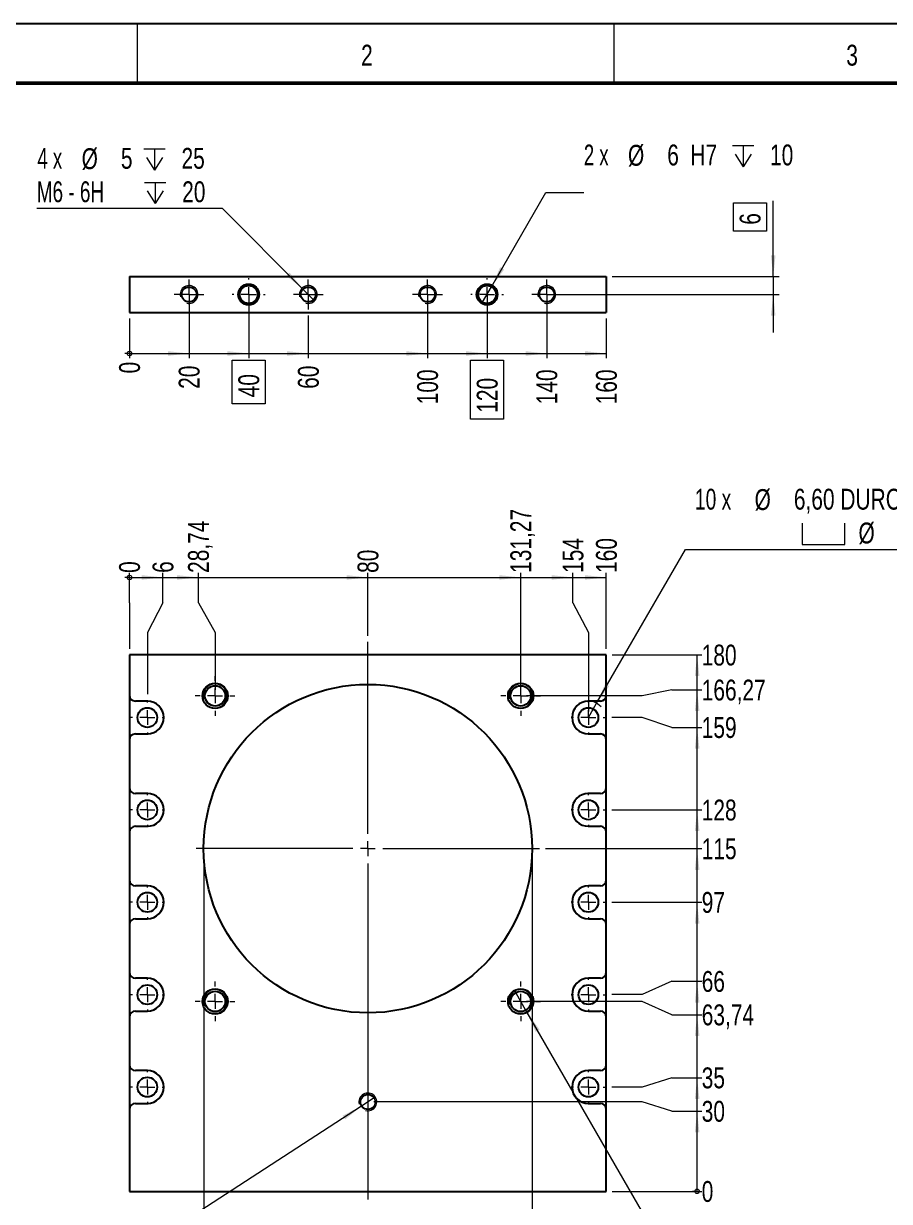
# Model space of a CAD drawing. Header units: millimetres. Extents: x 0 to 420, y 0 to 297.
# Drawn here: x 76.2 to 221.5, y 99.4 to 297 of the extents above; entities that cross this region are included whole.
import ezdxf

# ---------------------------------------------------------------- set-up
doc = ezdxf.new("R2010")
doc.units = ezdxf.units.MM
doc.styles.add('SLDTEXTSTYLE1', font='TXT', dxfattribs={"width": 0.678571})
doc.styles.add('SLDTEXTSTYLE2', font='TXT', dxfattribs={"width": 0.75})
doc.styles.add('SLDTEXTSTYLE4', font='TXT', dxfattribs={"width": 0.6875})
doc.styles.add('SLDTEXTSTYLE5', font='TXT', dxfattribs={"width": 0.666667})
doc.styles.add('SLDTEXTSTYLE6', font='TXT', dxfattribs={"width": 0.697368})
doc.dimstyles.new('SLDDIMSTYLE0', dxfattribs={"dimtxt": 3.5, "dimasz": 0.254, "dimexe": 0, "dimexo": 0.0625, "dimgap": 0.875, "dimtad": 0, "dimtih": 1, "dimtoh": 1, "dimdec": 0, "dimlfac": 2, "dimrnd": 1e-09, "dimdsep": 46, "dimtxsty": 'SLDTEXTSTYLE2', "dimblk1": 'ORIGIN', "dimblk2": 'ORIGIN', "dimsah": 1, "dimcen": 0.09, "dimadec": 0, "dimazin": 2, "dimtfac": 1, "dimtdec": 3, "dimtofl": 0, "dimtmove": 0, "dimatfit": 3, "dimldrblk": 'ORIGIN', "dimfxl": 1, "dimfrac": 2, "dimtolj": 1, "dimtzin": 12, "dimarcsym": 0})
doc.dimstyles.new('SLDDIMSTYLE1', dxfattribs={"dimtxt": 3.5, "dimasz": 3.556, "dimexe": 0, "dimexo": 0.0625, "dimgap": 0.875, "dimtad": 0, "dimtih": 1, "dimtoh": 1, "dimlfac": 2, "dimrnd": 1e-09, "dimzin": 12, "dimdsep": 46, "dimtxsty": 'SLDTEXTSTYLE2', "dimsah": 1, "dimcen": 0.09, "dimadec": 0, "dimazin": 3, "dimtfac": 1, "dimtdec": 3, "dimtofl": 0, "dimtmove": 0, "dimatfit": 3, "dimfxl": 1, "dimfrac": 2, "dimtolj": 1, "dimtzin": 12, "dimarcsym": 0})
doc.dimstyles.new('SLDDIMSTYLE2', dxfattribs={"dimtxt": 3.5, "dimasz": 3.556, "dimexe": 0, "dimexo": 0.0625, "dimgap": 0.875, "dimtad": 0, "dimtih": 1, "dimtoh": 1, "dimlfac": 2, "dimrnd": 1e-09, "dimzin": 4, "dimdsep": 46, "dimtxsty": 'SLDTEXTSTYLE2', "dimsah": 1, "dimcen": 0, "dimadec": 0, "dimazin": 1, "dimtfac": 1, "dimtdec": 3, "dimtofl": 0, "dimtmove": 0, "dimatfit": 3, "dimfxl": 1, "dimfrac": 2, "dimtolj": 1, "dimtzin": 12, "dimarcsym": 0})
doc.dimstyles.new('SLDDIMSTYLE3', dxfattribs={"dimtxt": 3.5, "dimasz": 3.556, "dimexe": 0, "dimexo": 0.0625, "dimgap": 0.875, "dimtad": 0, "dimtih": 1, "dimtoh": 1, "dimlfac": 2, "dimrnd": 1e-09, "dimzin": 4, "dimdsep": 46, "dimtxsty": 'SLDTEXTSTYLE2', "dimblk1": 'NONE', "dimsah": 1, "dimcen": 0, "dimadec": 0, "dimazin": 1, "dimtfac": 1, "dimtdec": 3, "dimtmove": 0, "dimatfit": 3, "dimldrblk": 'NONE', "dimfxl": 1, "dimfrac": 2, "dimtolj": 1, "dimtzin": 12, "dimarcsym": 0})
doc.dimstyles.new('SLDDIMSTYLE4', dxfattribs={"dimtxt": 3.5, "dimasz": 3.556, "dimexe": 0, "dimexo": 0.0625, "dimgap": 0.875, "dimtad": 0, "dimtih": 1, "dimtoh": 1, "dimdec": 6, "dimlfac": 2, "dimrnd": 1e-09, "dimzin": 12, "dimdsep": 46, "dimtxsty": 'SLDTEXTSTYLE2', "dimblk1": 'NONE', "dimsah": 1, "dimcen": 0, "dimadec": 0, "dimazin": 3, "dimtfac": 1, "dimtdec": 3, "dimtmove": 0, "dimatfit": 3, "dimldrblk": 'NONE', "dimfxl": 1, "dimfrac": 2, "dimtolj": 1, "dimtzin": 12, "dimarcsym": 0})
doc.dimstyles.new('SLDDIMSTYLE5', dxfattribs={"dimtxt": 3.5, "dimasz": 3.556, "dimexe": 0, "dimexo": 0.0625, "dimgap": 0.875, "dimtad": 1, "dimlfac": 2, "dimrnd": 1e-09, "dimzin": 12, "dimdsep": 46, "dimtxsty": 'SLDTEXTSTYLE2', "dimsah": 1, "dimcen": 0.09, "dimadec": 0, "dimazin": 3, "dimtol": 1, "dimtp": 0.05, "dimtm": 0.05, "dimtfac": 1, "dimtofl": 0, "dimtmove": 0, "dimatfit": 3, "dimfxl": 1, "dimfrac": 2, "dimtolj": 1, "dimarcsym": 0})
doc.dimstyles.new('SLDDIMSTYLE6', dxfattribs={"dimtxt": 3.5, "dimasz": 3.556, "dimexe": 0, "dimexo": 0.0625, "dimgap": -0.875, "dimtad": 0, "dimtih": 1, "dimtoh": 1, "dimlfac": 2, "dimrnd": 1e-09, "dimzin": 12, "dimdsep": 46, "dimtxsty": 'SLDTEXTSTYLE2', "dimsah": 1, "dimcen": 0.09, "dimadec": 0, "dimazin": 3, "dimtfac": 1, "dimtdec": 3, "dimtofl": 0, "dimtmove": 0, "dimatfit": 3, "dimfxl": 1, "dimfrac": 2, "dimtolj": 1, "dimarcsym": 0})
doc.dimstyles.new('SLDDIMSTYLE7', dxfattribs={"dimtxt": 3.5, "dimasz": 3.556, "dimexe": 0, "dimexo": 0.0625, "dimgap": 0.875, "dimtad": 0, "dimtih": 1, "dimtoh": 1, "dimdec": 6, "dimlfac": 2, "dimrnd": 1e-09, "dimzin": 12, "dimdsep": 46, "dimtxsty": 'SLDTEXTSTYLE2', "dimblk1": 'NONE', "dimsah": 1, "dimcen": 0, "dimadec": 0, "dimazin": 3, "dimtfac": 1, "dimtdec": 3, "dimtmove": 0, "dimatfit": 3, "dimldrblk": 'NONE', "dimfxl": 1, "dimfrac": 2, "dimtolj": 1, "dimarcsym": 0})
doc.dimstyles.new('SLDDIMSTYLE8', dxfattribs={"dimtxt": 3.5, "dimasz": 3.556, "dimexe": 0, "dimexo": 0.0625, "dimgap": -0.875, "dimtad": 1, "dimlfac": 2, "dimrnd": 1e-09, "dimzin": 12, "dimdsep": 46, "dimtxsty": 'SLDTEXTSTYLE2', "dimsah": 1, "dimcen": 0.09, "dimadec": 0, "dimazin": 3, "dimtfac": 1, "dimtdec": 3, "dimtmove": 0, "dimatfit": 0, "dimfxl": 1, "dimfrac": 2, "dimtolj": 1, "dimarcsym": 0})

# ---------------------------------------------------------------- blocks, each defined once
blk = doc.blocks.new('_Origin')
at = {"color": 0, "linetype": 'ByBlock', "lineweight": -2}
blk.add_line((0, 0), (-1, 0), dxfattribs=at)
blk.add_circle((0, 0), 0.5, dxfattribs=at)
blk = doc.blocks.new('_D')
at = {"color": 7, "linetype": 'Continuous', "lineweight": 0}
for p, q in [((94, 199.82), (94, 204.82)), ((94, 199.82), (94, 194.82)), ((94, 194.82), (94, 192.06))]:
    blk.add_line(p, q, dxfattribs=at)
at = {"color": 7, "linetype": 'Continuous', "lineweight": 18, "xscale": 0.762, "yscale": 0.762}
blk.add_blockref('_Origin', (94, 204.06), dxfattribs=at)
at = {"color": 7, "linetype": 'Continuous', "lineweight": 18, "insert": (92.26, 204.82), "char_height": 3.5, "attachment_point": 1, "rotation": 90, "style": 'SLDTEXTSTYLE2'}
blk.add_mtext('0', dxfattribs=at)
blk = doc.blocks.new('_D_1')
at = {"color": 7, "linetype": 'Continuous', "lineweight": 0}
for p, q in [((94, 204.06), (99.61, 204.06)), ((99.61, 199.82), (99.61, 204.82)), ((99.61, 199.82), (97, 194.82)), ((97, 194.82), (97, 184.46))]:
    blk.add_line(p, q, dxfattribs=at)
at = {"color": 7, "linetype": 'Continuous', "lineweight": 18}
blk.add_solid([(99.61, 204.06), (96.05, 204.44), (96.05, 203.68)], dxfattribs=at)
at = {"color": 7, "linetype": 'Continuous', "lineweight": 18, "insert": (97.87, 204.82), "char_height": 3.5, "attachment_point": 1, "rotation": 90, "style": 'SLDTEXTSTYLE2'}
blk.add_mtext('6', dxfattribs=at)
blk = doc.blocks.new('_D_2')
at = {"color": 7, "linetype": 'Continuous', "lineweight": 0}
for p, q in [((99.61, 204.06), (105.56, 204.06)), ((105.56, 199.82), (105.56, 204.82)), ((105.56, 199.82), (108.36, 194.82)), ((108.36, 194.82), (108.36, 185.19))]:
    blk.add_line(p, q, dxfattribs=at)
at = {"color": 7, "linetype": 'Continuous', "lineweight": 18}
blk.add_solid([(105.56, 204.06), (102, 204.44), (102, 203.68)], dxfattribs=at)
at = {"color": 7, "linetype": 'Continuous', "lineweight": 18, "insert": (103.82, 204.82), "char_height": 3.5, "attachment_point": 1, "rotation": 90, "style": 'SLDTEXTSTYLE2'}
blk.add_mtext('28,74', dxfattribs=at)
blk = doc.blocks.new('_D_3')
at = {"color": 7, "linetype": 'Continuous', "lineweight": 0}
for p, q in [((105.56, 204.06), (134, 204.06)), ((134, 194.24), (134, 204.82))]:
    blk.add_line(p, q, dxfattribs=at)
at = {"color": 7, "linetype": 'Continuous', "lineweight": 18}
blk.add_solid([(134, 204.06), (130.44, 204.44), (130.44, 203.68)], dxfattribs=at)
at = {"color": 7, "linetype": 'Continuous', "lineweight": 18, "insert": (132.26, 204.82), "char_height": 3.5, "attachment_point": 1, "rotation": 90, "style": 'SLDTEXTSTYLE2'}
blk.add_mtext('80', dxfattribs=at)
blk = doc.blocks.new('_D_4')
at = {"color": 7, "linetype": 'Continuous', "lineweight": 0}
for p, q in [((134, 204.06), (159.63, 204.06)), ((159.63, 185.19), (159.63, 204.82))]:
    blk.add_line(p, q, dxfattribs=at)
at = {"color": 7, "linetype": 'Continuous', "lineweight": 18}
blk.add_solid([(159.63, 204.06), (156.07, 204.44), (156.07, 203.68)], dxfattribs=at)
at = {"color": 7, "linetype": 'Continuous', "lineweight": 18, "insert": (157.9, 204.82), "char_height": 3.5, "attachment_point": 1, "rotation": 90, "style": 'SLDTEXTSTYLE2'}
blk.add_mtext('131,27', dxfattribs=at)
blk = doc.blocks.new('_D_5')
at = {"color": 7, "linetype": 'Continuous', "lineweight": 0}
for p, q in [((159.63, 204.06), (168.38, 204.06)), ((168.38, 199.82), (168.38, 204.82)), ((168.38, 199.82), (171, 194.82)), ((171, 194.82), (171, 181.56))]:
    blk.add_line(p, q, dxfattribs=at)
at = {"color": 7, "linetype": 'Continuous', "lineweight": 18}
blk.add_solid([(168.38, 204.06), (164.83, 204.44), (164.83, 203.68)], dxfattribs=at)
at = {"color": 7, "linetype": 'Continuous', "lineweight": 18, "insert": (166.65, 204.82), "char_height": 3.5, "attachment_point": 1, "rotation": 90, "style": 'SLDTEXTSTYLE2'}
blk.add_mtext('154', dxfattribs=at)
blk = doc.blocks.new('_D_6')
at = {"color": 7, "linetype": 'Continuous', "lineweight": 0}
for p, q in [((168.38, 204.06), (174, 204.06)), ((174, 192.06), (174, 204.82))]:
    blk.add_line(p, q, dxfattribs=at)
at = {"color": 7, "linetype": 'Continuous', "lineweight": 18}
blk.add_solid([(174, 204.06), (170.44, 204.44), (170.44, 203.68)], dxfattribs=at)
at = {"color": 7, "linetype": 'Continuous', "lineweight": 18, "insert": (172.26, 204.82), "char_height": 3.5, "attachment_point": 1, "rotation": 90, "style": 'SLDTEXTSTYLE2'}
blk.add_mtext('160', dxfattribs=at)
blk = doc.blocks.new('_D_7')
at = {"color": 7, "linetype": 'Continuous', "lineweight": 0}
blk.add_line((175, 101.06), (190, 101.06), dxfattribs=at)
at = {"color": 7, "linetype": 'Continuous', "lineweight": 18, "xscale": 0.762, "yscale": 0.762}
blk.add_blockref('_Origin', (189.23, 101.06), dxfattribs=at)
at = {"color": 7, "linetype": 'Continuous', "lineweight": 18, "insert": (190, 102.79), "char_height": 3.5, "attachment_point": 1, "style": 'SLDTEXTSTYLE2'}
blk.add_mtext('0', dxfattribs=at)
blk = doc.blocks.new('_D_8')
at = {"color": 7, "linetype": 'Continuous', "lineweight": 0}
for p, q in [((180, 116.06), (135, 116.06)), ((185, 114.5), (180, 116.06)), ((185, 114.5), (190, 114.5)), ((189.23, 101.06), (189.23, 114.5))]:
    blk.add_line(p, q, dxfattribs=at)
at = {"color": 7, "linetype": 'Continuous', "lineweight": 18}
blk.add_solid([(189.23, 114.5), (188.85, 110.95), (189.62, 110.95)], dxfattribs=at)
at = {"color": 7, "linetype": 'Continuous', "lineweight": 18, "insert": (190, 116.24), "char_height": 3.5, "attachment_point": 1, "style": 'SLDTEXTSTYLE2'}
blk.add_mtext('30', dxfattribs=at)
blk = doc.blocks.new('_D_9')
at = {"color": 7, "linetype": 'Continuous', "lineweight": 0}
for p, q in [((185, 120.12), (180, 118.56)), ((185, 120.12), (190, 120.12)), ((189.23, 114.5), (189.23, 120.12)), ((180, 118.56), (174.9, 118.56))]:
    blk.add_line(p, q, dxfattribs=at)
at = {"color": 7, "linetype": 'Continuous', "lineweight": 18}
blk.add_solid([(189.23, 120.12), (188.85, 116.56), (189.62, 116.56)], dxfattribs=at)
at = {"color": 7, "linetype": 'Continuous', "lineweight": 18, "insert": (190, 121.85), "char_height": 3.5, "attachment_point": 1, "style": 'SLDTEXTSTYLE2'}
blk.add_mtext('35', dxfattribs=at)
blk = doc.blocks.new('_D_10')
at = {"color": 7, "linetype": 'Continuous', "lineweight": 0}
for p, q in [((180, 132.93), (160.63, 132.93)), ((185, 130.69), (180, 132.93)), ((185, 130.69), (190, 130.69)), ((189.23, 120.12), (189.23, 130.69))]:
    blk.add_line(p, q, dxfattribs=at)
at = {"color": 7, "linetype": 'Continuous', "lineweight": 18}
blk.add_solid([(189.23, 130.69), (188.85, 127.13), (189.62, 127.13)], dxfattribs=at)
at = {"color": 7, "linetype": 'Continuous', "lineweight": 18, "insert": (190, 132.42), "char_height": 3.5, "attachment_point": 1, "style": 'SLDTEXTSTYLE2'}
blk.add_mtext('63,74', dxfattribs=at)
blk = doc.blocks.new('_D_11')
at = {"color": 7, "linetype": 'Continuous', "lineweight": 0}
for p, q in [((185, 136.3), (180, 134.06)), ((185, 136.3), (190, 136.3)), ((189.23, 130.69), (189.23, 136.3)), ((180, 134.06), (174.9, 134.06))]:
    blk.add_line(p, q, dxfattribs=at)
at = {"color": 7, "linetype": 'Continuous', "lineweight": 18}
blk.add_solid([(189.23, 136.3), (188.85, 132.74), (189.62, 132.74)], dxfattribs=at)
at = {"color": 7, "linetype": 'Continuous', "lineweight": 18, "insert": (190, 138.03), "char_height": 3.5, "attachment_point": 1, "style": 'SLDTEXTSTYLE2'}
blk.add_mtext('66', dxfattribs=at)
blk = doc.blocks.new('_D_12')
at = {"color": 7, "linetype": 'Continuous', "lineweight": 0}
for p, q in [((174.9, 149.56), (190, 149.56)), ((189.23, 136.3), (189.23, 149.56))]:
    blk.add_line(p, q, dxfattribs=at)
at = {"color": 7, "linetype": 'Continuous', "lineweight": 18}
blk.add_solid([(189.23, 149.56), (188.85, 146), (189.62, 146)], dxfattribs=at)
at = {"color": 7, "linetype": 'Continuous', "lineweight": 18, "insert": (190, 151.29), "char_height": 3.5, "attachment_point": 1, "style": 'SLDTEXTSTYLE2'}
blk.add_mtext('97', dxfattribs=at)
blk = doc.blocks.new('_D_13')
at = {"color": 7, "linetype": 'Continuous', "lineweight": 0}
for p, q in [((163.8, 158.56), (190, 158.56)), ((189.23, 149.56), (189.23, 158.56))]:
    blk.add_line(p, q, dxfattribs=at)
at = {"color": 7, "linetype": 'Continuous', "lineweight": 18}
blk.add_solid([(189.23, 158.56), (188.85, 155), (189.62, 155)], dxfattribs=at)
at = {"color": 7, "linetype": 'Continuous', "lineweight": 18, "insert": (190, 160.29), "char_height": 3.5, "attachment_point": 1, "style": 'SLDTEXTSTYLE2'}
blk.add_mtext('115', dxfattribs=at)
blk = doc.blocks.new('_D_14')
at = {"color": 7, "linetype": 'Continuous', "lineweight": 0}
for p, q in [((174.9, 165.06), (190, 165.06)), ((189.23, 158.56), (189.23, 165.06))]:
    blk.add_line(p, q, dxfattribs=at)
at = {"color": 7, "linetype": 'Continuous', "lineweight": 18}
blk.add_solid([(189.23, 165.06), (188.85, 161.5), (189.62, 161.5)], dxfattribs=at)
at = {"color": 7, "linetype": 'Continuous', "lineweight": 18, "insert": (190, 166.79), "char_height": 3.5, "attachment_point": 1, "style": 'SLDTEXTSTYLE2'}
blk.add_mtext('128', dxfattribs=at)
blk = doc.blocks.new('_D_15')
at = {"color": 7, "linetype": 'Continuous', "lineweight": 0}
for p, q in [((180, 180.56), (174.9, 180.56)), ((185, 178.9), (180, 180.56)), ((185, 178.9), (190, 178.9)), ((189.23, 165.06), (189.23, 178.9))]:
    blk.add_line(p, q, dxfattribs=at)
at = {"color": 7, "linetype": 'Continuous', "lineweight": 18}
blk.add_solid([(189.23, 178.9), (188.85, 175.34), (189.62, 175.34)], dxfattribs=at)
at = {"color": 7, "linetype": 'Continuous', "lineweight": 18, "insert": (190, 180.63), "char_height": 3.5, "attachment_point": 1, "style": 'SLDTEXTSTYLE2'}
blk.add_mtext('159', dxfattribs=at)
blk = doc.blocks.new('_D_16')
at = {"color": 7, "linetype": 'Continuous', "lineweight": 0}
for p, q in [((180, 184.19), (160.63, 184.19)), ((185, 185.18), (180, 184.19)), ((185, 185.18), (190, 185.18)), ((189.23, 178.9), (189.23, 185.18))]:
    blk.add_line(p, q, dxfattribs=at)
at = {"color": 7, "linetype": 'Continuous', "lineweight": 18}
blk.add_solid([(189.23, 185.18), (188.85, 181.63), (189.62, 181.63)], dxfattribs=at)
at = {"color": 7, "linetype": 'Continuous', "lineweight": 18, "insert": (190, 186.92), "char_height": 3.5, "attachment_point": 1, "style": 'SLDTEXTSTYLE2'}
blk.add_mtext('166,27', dxfattribs=at)
blk = doc.blocks.new('_D_17')
at = {"color": 7, "linetype": 'Continuous', "lineweight": 0}
for p, q in [((175, 191.06), (190, 191.06)), ((189.23, 185.18), (189.23, 191.06))]:
    blk.add_line(p, q, dxfattribs=at)
at = {"color": 7, "linetype": 'Continuous', "lineweight": 18}
blk.add_solid([(189.23, 191.06), (188.85, 187.5), (189.62, 187.5)], dxfattribs=at)
at = {"color": 7, "linetype": 'Continuous', "lineweight": 18, "insert": (190, 192.79), "char_height": 3.5, "attachment_point": 1, "style": 'SLDTEXTSTYLE2'}
blk.add_mtext('180', dxfattribs=at)
blk = doc.blocks.new('SW_SYMBOL_HOLE_SPOT')
at = {"color": 0, "linetype": 'Continuous', "lineweight": 18}
for p, q in [((0, 875), (0, 75)), ((1600, 75), (1600, 875)), ((0, 75), (1600, 75))]:
    blk.add_line(p, q, dxfattribs=at)
blk = doc.blocks.new('SW_SYMBOL_HOLE_DEPTH')
at = {"color": 0, "linetype": 'Continuous', "lineweight": 18}
for p, q in [((0, 875), (800, 875)), ((100, 555), (400, 75)), ((400, 875), (400, 75)), ((700, 555), (400, 75))]:
    blk.add_line(p, q, dxfattribs=at)
blk = doc.blocks.new('_D_18')
at = {"color": 7, "linetype": 'Continuous', "lineweight": 0}
for p, q in [((172.37, 182.94), (187.28, 208.76)), ((187.28, 208.76), (262.68, 208.76)), ((171, 180.56), (172.37, 182.94))]:
    blk.add_line(p, q, dxfattribs=at)
at = {"color": 7, "linetype": 'Continuous', "lineweight": 18}
blk.add_arc((171, 180.56), 2.75, 40.0169, 70.0169, dxfattribs=at)
blk.add_solid([(172.37, 182.94), (174.48, 185.83), (173.82, 186.21)], dxfattribs=at)
at = {"color": 7, "linetype": 'Continuous', "lineweight": 18, "xscale": 0.0044707031, "yscale": 0.0044707031, "zscale": 0.0044707031}
for name, p in [('SW_SYMBOL_HOLE_SPOT', (206.86, 209.25)), ('SW_SYMBOL_HOLE_DEPTH', (229.34, 209.25))]:
    blk.add_blockref(name, p, dxfattribs=at)
at = {"color": 7, "linetype": 'Continuous', "lineweight": 18, "char_height": 3.5, "attachment_point": 1}
for s, insert, style in [('10 x', (188.87, 218.94), 'SLDTEXTSTYLE4'), ('%%c', (198.87, 218.88), 'SLDTEXTSTYLE2'), ('6,60 DURCHGANGSLOCH', (205.46, 218.94), 'SLDTEXTSTYLE2'), ('%%c', (216.3, 213.27), 'SLDTEXTSTYLE2'), ('11', (222.9, 213.33), 'SLDTEXTSTYLE2'), ('6,40', (235.65, 213.33), 'SLDTEXTSTYLE2')]:
    blk.add_mtext(s, dxfattribs=dict(at, insert=insert, style=style))
blk = doc.blocks.new('_D_19')
at = {"color": 7, "linetype": 'Continuous', "lineweight": 0}
for p, q in [((158.57, 134.77), (160.69, 131.09)), ((160.69, 131.09), (186.85, 85.78)), ((186.85, 85.78), (259.66, 85.78))]:
    blk.add_line(p, q, dxfattribs=at)
at = {"color": 7, "linetype": 'Continuous', "lineweight": 18}
blk.add_solid([(160.69, 131.09), (162.14, 127.82), (162.8, 128.2)], dxfattribs=at)
at = {"color": 7, "linetype": 'Continuous', "lineweight": 18, "char_height": 3.5, "attachment_point": 1}
for s, insert, style in [('4 x', (188.43, 95.91), 'SLDTEXTSTYLE5'), ('%%c', (195.85, 95.85), 'SLDTEXTSTYLE2'), ('6,80 DURCHGANGSLOCH', (202.44, 95.91), 'SLDTEXTSTYLE2'), ('M8 - 6H DURCHGANGSLOCH', (191.56, 90.3), 'SLDTEXTSTYLE2')]:
    blk.add_mtext(s, dxfattribs=dict(at, insert=insert, style=style))
blk = doc.blocks.new('_None')
blk = doc.blocks.new('_D_20')
at = {"color": 7, "linetype": 'Continuous', "lineweight": 0}
for p, q in [((135.05, 116.74), (132.95, 115.38)), ((132.95, 115.38), (87.31, 85.78)), ((87.31, 85.78), (37.42, 85.78))]:
    blk.add_line(p, q, dxfattribs=at)
at = {"color": 7, "linetype": 'Continuous', "lineweight": 18}
blk.add_solid([(132.95, 115.38), (129.76, 113.76), (130.17, 113.12)], dxfattribs=at)
at = {"color": 7, "linetype": 'Continuous', "lineweight": 18, "char_height": 3.5, "attachment_point": 1}
for s, insert, style in [('%%c', (41.24, 95.85), 'SLDTEXTSTYLE2'), ('5 DURCH ALLES', (47.83, 95.91), 'SLDTEXTSTYLE2'), ('M6 - 6H DURCH ALLES', (37.42, 90.3), 'SLDTEXTSTYLE6')]:
    blk.add_mtext(s, dxfattribs=dict(at, insert=insert, style=style))
blk = doc.blocks.new('_D_21')
at = {"color": 7, "linetype": 'Continuous', "lineweight": 0}
for p, q in [((106.45, 157.56), (106.45, 90.06)), ((161.55, 157.56), (161.55, 90.06)), ((106.45, 91.06), (161.55, 91.06))]:
    blk.add_line(p, q, dxfattribs=at)
at = {"color": 7, "linetype": 'Continuous', "lineweight": 18}
for points in [[(106.45, 91.06), (110, 90.68), (110, 91.44)], [(161.55, 91.06), (157.99, 91.44), (157.99, 90.68)]]:
    blk.add_solid(points, dxfattribs=at)
at = {"color": 7, "linetype": 'Continuous', "lineweight": 18, "char_height": 3.5, "attachment_point": 1, "style": 'SLDTEXTSTYLE2'}
for s, insert in [('%%c', (121.78, 95.57)), ('110,20', (127.06, 95.62)), ('±0,05', (142.6, 95.62))]:
    blk.add_mtext(s, dxfattribs=dict(at, insert=insert))
blk = doc.blocks.new('SW_CENTERMARKSYMBOL_0')
at = {"color": 0, "linetype": 'Continuous', "lineweight": 18}
for p, q in [((0, 64.5), (0, 64.9)), ((0, 62), (0, 63.25)), ((74, 64.5), (74, 64.9)), ((74, 62), (74, 63.25)), ((-2.5, 62), (-2.9, 62)), ((0, 62), (-1.25, 62)), ((0, 62), (0, 60.75)), ((0, 62), (1.25, 62)), ((2.5, 62), (2.9, 62)), ((71.5, 62), (71.1, 62)), ((74, 62), (72.75, 62)), ((74, 62), (74, 60.75)), ((74, 62), (75.25, 62)), ((76.5, 62), (76.9, 62)), ((0, 59.5), (0, 59.1)), ((74, 59.5), (74, 59.1)), ((0, 49), (0, 49.4)), ((0, 46.5), (0, 47.75)), ((74, 49), (74, 49.4)), ((74, 46.5), (74, 47.75)), ((-2.5, 46.5), (-2.9, 46.5)), ((0, 46.5), (-1.25, 46.5)), ((0, 46.5), (0, 45.25)), ((0, 46.5), (1.25, 46.5)), ((2.5, 46.5), (2.9, 46.5)), ((71.5, 46.5), (71.1, 46.5)), ((74, 46.5), (72.75, 46.5)), ((74, 46.5), (74, 45.25)), ((74, 46.5), (75.25, 46.5)), ((76.5, 46.5), (76.9, 46.5)), ((0, 44), (0, 43.6)), ((74, 44), (74, 43.6)), ((0, 33.5), (0, 33.9)), ((74, 33.5), (74, 33.9)), ((0, 31), (0, 32.25)), ((74, 31), (74, 32.25)), ((-2.5, 31), (-2.9, 31)), ((0, 31), (-1.25, 31)), ((0, 31), (0, 29.75)), ((0, 31), (1.25, 31)), ((2.5, 31), (2.9, 31)), ((71.5, 31), (71.1, 31)), ((74, 31), (72.75, 31)), ((74, 31), (74, 29.75)), ((74, 31), (75.25, 31)), ((76.5, 31), (76.9, 31)), ((0, 28.5), (0, 28.1)), ((74, 28.5), (74, 28.1)), ((0, 18), (0, 18.4)), ((74, 18), (74, 18.4)), ((0, 15.5), (0, 16.75)), ((74, 15.5), (74, 16.75)), ((-2.5, 15.5), (-2.9, 15.5)), ((0, 15.5), (-1.25, 15.5)), ((0, 15.5), (0, 14.25)), ((0, 15.5), (1.25, 15.5)), ((2.5, 15.5), (2.9, 15.5)), ((71.5, 15.5), (71.1, 15.5)), ((74, 15.5), (72.75, 15.5)), ((74, 15.5), (74, 14.25)), ((74, 15.5), (75.25, 15.5)), ((76.5, 15.5), (76.9, 15.5)), ((0, 13), (0, 12.6)), ((74, 13), (74, 12.6)), ((0, 2.5), (0, 2.9)), ((74, 2.5), (74, 2.9)), ((-2.5, 0), (-2.9, 0)), ((0, 0), (-1.25, 0)), ((0, 0), (0, 1.25)), ((0, 0), (0, -1.25)), ((0, 0), (1.25, 0)), ((2.5, 0), (2.9, 0)), ((71.5, 0), (71.1, 0)), ((74, 0), (72.75, 0)), ((74, 0), (74, 1.25)), ((74, 0), (74, -1.25)), ((74, 0), (75.25, 0)), ((76.5, 0), (76.9, 0)), ((0, -2.5), (0, -2.9)), ((74, -2.5), (74, -2.9))]:
    blk.add_line(p, q, dxfattribs=at)
blk = doc.blocks.new('SW_CENTERMARKSYMBOL_1')
at = {"color": 0, "linetype": 'Continuous', "lineweight": 18}
for p, q in [((0, 2.5), (0, 34.68)), ((-2.5, 0), (-28.8, 0)), ((0, 0), (-1.25, 0)), ((0, 0), (0, 1.25)), ((0, 0), (0, -1.25)), ((0, 0), (1.25, 0)), ((2.5, 0), (28.8, 0)), ((0, -2.5), (0, -58.84))]:
    blk.add_line(p, q, dxfattribs=at)
blk = doc.blocks.new('SW_CENTERMARKSYMBOL_2')
at = {"color": 0, "linetype": 'Continuous', "lineweight": 18}
for p, q in [((0, 2.5), (0, 3.325)), ((-2.5, 0), (-3.325, 0)), ((0, 0), (-1.25, 0)), ((0, 0), (0, 1.25)), ((0, 0), (0, -1.25)), ((0, 0), (1.25, 0)), ((2.5, 0), (3.325, 0)), ((0, -2.5), (0, -3.325))]:
    blk.add_line(p, q, dxfattribs=at)
blk = doc.blocks.new('SW_CENTERMARKSYMBOL_3')
at = {"color": 0, "linetype": 'Continuous', "lineweight": 18}
for p, q in [((0, 2.5), (0, 3.325)), ((-2.5, 0), (-3.325, 0)), ((0, 0), (-1.25, 0)), ((0, 0), (0, 1.25)), ((0, 0), (0, -1.25)), ((0, 0), (1.25, 0)), ((2.5, 0), (3.325, 0)), ((0, -2.5), (0, -3.325))]:
    blk.add_line(p, q, dxfattribs=at)
blk = doc.blocks.new('SW_CENTERMARKSYMBOL_4')
at = {"color": 0, "linetype": 'Continuous', "lineweight": 18}
for p, q in [((0, 2.5), (0, 3.325)), ((-2.5, 0), (-3.325, 0)), ((0, 0), (-1.25, 0)), ((0, 0), (0, 1.25)), ((0, 0), (0, -1.25)), ((0, 0), (1.25, 0)), ((2.5, 0), (3.325, 0)), ((0, -2.5), (0, -3.325))]:
    blk.add_line(p, q, dxfattribs=at)
blk = doc.blocks.new('SW_CENTERMARKSYMBOL_5')
at = {"color": 0, "linetype": 'Continuous', "lineweight": 18}
for p, q in [((0, 2.5), (0, 3.325)), ((-2.5, 0), (-3.325, 0)), ((0, 0), (-1.25, 0)), ((0, 0), (0, 1.25)), ((0, 0), (0, -1.25)), ((0, 0), (1.25, 0)), ((2.5, 0), (3.325, 0)), ((0, -2.5), (0, -3.325))]:
    blk.add_line(p, q, dxfattribs=at)
blk = doc.blocks.new('_D_22')
at = {"color": 7, "linetype": 'Continuous', "lineweight": 0}
blk.add_line((94, 247.53), (94, 240.87), dxfattribs=at)
at = {"color": 7, "linetype": 'Continuous', "lineweight": 18, "xscale": 0.762, "yscale": 0.762}
blk.add_blockref('_Origin', (94, 241.63), dxfattribs=at)
at = {"color": 7, "linetype": 'Continuous', "lineweight": 18, "insert": (92.26, 238.29), "char_height": 3.5, "attachment_point": 1, "rotation": 90, "style": 'SLDTEXTSTYLE2'}
blk.add_mtext('0', dxfattribs=at)
blk = doc.blocks.new('_D_23')
at = {"color": 7, "linetype": 'Continuous', "lineweight": 0}
for p, q in [((104, 250.53), (104, 240.87)), ((94, 241.63), (104, 241.63))]:
    blk.add_line(p, q, dxfattribs=at)
at = {"color": 7, "linetype": 'Continuous', "lineweight": 18}
blk.add_solid([(104, 241.63), (100.44, 242.02), (100.44, 241.25)], dxfattribs=at)
at = {"color": 7, "linetype": 'Continuous', "lineweight": 18, "insert": (102.26, 235.7), "char_height": 3.5, "attachment_point": 1, "rotation": 90, "style": 'SLDTEXTSTYLE2'}
blk.add_mtext('20', dxfattribs=at)
blk = doc.blocks.new('_D_24')
at = {"color": 7, "linetype": 'Continuous', "lineweight": 0}
for p, q in [((114, 250.53), (114, 240.87)), ((104, 241.63), (114, 241.63)), ((111.22, 233.21), (111.22, 240.52)), ((111.22, 240.52), (116.77, 240.52)), ((116.77, 240.52), (116.77, 233.21)), ((116.77, 233.21), (111.22, 233.21))]:
    blk.add_line(p, q, dxfattribs=at)
at = {"color": 7, "linetype": 'Continuous', "lineweight": 18}
blk.add_solid([(114, 241.63), (110.44, 242.02), (110.44, 241.25)], dxfattribs=at)
at = {"color": 7, "linetype": 'Continuous', "lineweight": 18, "insert": (112.26, 234.28), "char_height": 3.5, "attachment_point": 1, "rotation": 90, "style": 'SLDTEXTSTYLE2'}
blk.add_mtext('40', dxfattribs=at)
blk = doc.blocks.new('_D_25')
at = {"color": 7, "linetype": 'Continuous', "lineweight": 0}
for p, q in [((124, 248.03), (124, 240.87)), ((114, 241.63), (124, 241.63))]:
    blk.add_line(p, q, dxfattribs=at)
at = {"color": 7, "linetype": 'Continuous', "lineweight": 18}
blk.add_solid([(124, 241.63), (120.44, 242.02), (120.44, 241.25)], dxfattribs=at)
at = {"color": 7, "linetype": 'Continuous', "lineweight": 18, "insert": (122.26, 235.7), "char_height": 3.5, "attachment_point": 1, "rotation": 90, "style": 'SLDTEXTSTYLE2'}
blk.add_mtext('60', dxfattribs=at)
blk = doc.blocks.new('_D_26')
at = {"color": 7, "linetype": 'Continuous', "lineweight": 0}
for p, q in [((144, 250.53), (144, 240.87)), ((124, 241.63), (144, 241.63))]:
    blk.add_line(p, q, dxfattribs=at)
at = {"color": 7, "linetype": 'Continuous', "lineweight": 18}
blk.add_solid([(144, 241.63), (140.44, 242.02), (140.44, 241.25)], dxfattribs=at)
at = {"color": 7, "linetype": 'Continuous', "lineweight": 18, "insert": (142.26, 233.11), "char_height": 3.5, "attachment_point": 1, "rotation": 90, "style": 'SLDTEXTSTYLE2'}
blk.add_mtext('100', dxfattribs=at)
blk = doc.blocks.new('_D_27')
at = {"color": 7, "linetype": 'Continuous', "lineweight": 0}
for p, q in [((154, 250.53), (154, 240.87)), ((144, 241.63), (154, 241.63)), ((151.22, 230.63), (151.22, 240.52)), ((151.22, 240.52), (156.77, 240.52)), ((156.77, 240.52), (156.77, 230.63)), ((156.77, 230.63), (151.22, 230.63))]:
    blk.add_line(p, q, dxfattribs=at)
at = {"color": 7, "linetype": 'Continuous', "lineweight": 18}
blk.add_solid([(154, 241.63), (150.44, 242.02), (150.44, 241.25)], dxfattribs=at)
at = {"color": 7, "linetype": 'Continuous', "lineweight": 18, "insert": (152.26, 231.69), "char_height": 3.5, "attachment_point": 1, "rotation": 90, "style": 'SLDTEXTSTYLE2'}
blk.add_mtext('120', dxfattribs=at)
blk = doc.blocks.new('_D_28')
at = {"color": 7, "linetype": 'Continuous', "lineweight": 0}
for p, q in [((164, 250.53), (164, 240.87)), ((154, 241.63), (164, 241.63))]:
    blk.add_line(p, q, dxfattribs=at)
at = {"color": 7, "linetype": 'Continuous', "lineweight": 18}
blk.add_solid([(164, 241.63), (160.44, 242.02), (160.44, 241.25)], dxfattribs=at)
at = {"color": 7, "linetype": 'Continuous', "lineweight": 18, "insert": (162.26, 233.11), "char_height": 3.5, "attachment_point": 1, "rotation": 90, "style": 'SLDTEXTSTYLE2'}
blk.add_mtext('140', dxfattribs=at)
blk = doc.blocks.new('_D_29')
at = {"color": 7, "linetype": 'Continuous', "lineweight": 0}
for p, q in [((174, 247.53), (174, 240.87)), ((164, 241.63), (174, 241.63))]:
    blk.add_line(p, q, dxfattribs=at)
at = {"color": 7, "linetype": 'Continuous', "lineweight": 18}
blk.add_solid([(174, 241.63), (170.44, 242.02), (170.44, 241.25)], dxfattribs=at)
at = {"color": 7, "linetype": 'Continuous', "lineweight": 18, "insert": (172.26, 233.11), "char_height": 3.5, "attachment_point": 1, "rotation": 90, "style": 'SLDTEXTSTYLE2'}
blk.add_mtext('160', dxfattribs=at)
blk = doc.blocks.new('_D_30')
at = {"color": 7, "linetype": 'Continuous', "lineweight": 0}
for p, q in [((109.58, 265.95), (78.45, 265.95)), ((123.11, 252.42), (109.58, 265.95)), ((124.88, 250.65), (123.11, 252.42))]:
    blk.add_line(p, q, dxfattribs=at)
at = {"color": 7, "linetype": 'Continuous', "lineweight": 18}
blk.add_solid([(123.11, 252.42), (120.87, 255.2), (120.33, 254.66)], dxfattribs=at)
at = {"color": 7, "linetype": 'Continuous', "lineweight": 18, "xscale": 0.0044707031, "yscale": 0.0044707031, "zscale": 0.0044707031}
for p in [(96.42, 272.05), (96.53, 266.44)]:
    blk.add_blockref('SW_SYMBOL_HOLE_DEPTH', p, dxfattribs=at)
at = {"color": 7, "linetype": 'Continuous', "lineweight": 18, "char_height": 3.5, "attachment_point": 1}
for s, insert, style in [('4 x', (78.55, 276.13), 'SLDTEXTSTYLE5'), ('%%c', (85.97, 276.07), 'SLDTEXTSTYLE2'), ('5', (92.56, 276.13), 'SLDTEXTSTYLE2'), ('25', (102.73, 276.13), 'SLDTEXTSTYLE2'), ('M6 - 6H', (78.45, 270.52), 'SLDTEXTSTYLE1'), ('20', (102.84, 270.52), 'SLDTEXTSTYLE2')]:
    blk.add_mtext(s, dxfattribs=dict(at, insert=insert, style=style))
blk = doc.blocks.new('_D_31')
at = {"color": 7, "linetype": 'Continuous', "lineweight": 0}
for p, q in [((154.75, 252.83), (163.87, 268.63)), ((163.87, 268.63), (170.22, 268.63)), ((153.25, 250.24), (154.75, 252.83))]:
    blk.add_line(p, q, dxfattribs=at)
at = {"color": 7, "linetype": 'Continuous', "lineweight": 18}
blk.add_solid([(154.75, 252.83), (156.85, 255.72), (156.19, 256.1)], dxfattribs=at)
at = {"color": 7, "linetype": 'Continuous', "lineweight": 18, "xscale": 0.0044707031, "yscale": 0.0044707031, "zscale": 0.0044707031}
blk.add_blockref('SW_SYMBOL_HOLE_DEPTH', (195.15, 272.61), dxfattribs=at)
at = {"color": 7, "linetype": 'Continuous', "lineweight": 18, "char_height": 3.5, "attachment_point": 1}
for s, insert, style in [('2 x', (170.22, 276.69), 'SLDTEXTSTYLE5'), ('%%c', (177.63, 276.64), 'SLDTEXTSTYLE2'), ('6', (184.22, 276.69), 'SLDTEXTSTYLE2'), ('H7', (188.1, 276.69), 'SLDTEXTSTYLE2'), ('10', (201.46, 276.69), 'SLDTEXTSTYLE2')]:
    blk.add_mtext(s, dxfattribs=dict(at, insert=insert, style=style))
blk = doc.blocks.new('_D_32')
at = {"color": 7, "linetype": 'Continuous', "lineweight": 0}
for p, q in [((195.33, 262.17), (195.33, 266.89)), ((195.33, 266.89), (200.89, 266.89)), ((200.89, 266.89), (200.89, 262.17)), ((202, 254.53), (202, 267.25)), ((200.89, 262.17), (195.33, 262.17)), ((175, 254.53), (203, 254.53)), ((202, 254.53), (202, 251.53)), ((165, 251.53), (203, 251.53)), ((202, 251.53), (202, 245.18))]:
    blk.add_line(p, q, dxfattribs=at)
at = {"color": 7, "linetype": 'Continuous', "lineweight": 18}
for points in [[(202, 254.53), (202.38, 258.09), (201.62, 258.09)], [(202, 251.53), (201.62, 247.98), (202.38, 247.98)]]:
    blk.add_solid(points, dxfattribs=at)
at = {"color": 7, "linetype": 'Continuous', "lineweight": 18, "insert": (196.37, 263.24), "char_height": 3.5, "attachment_point": 1, "rotation": 90, "style": 'SLDTEXTSTYLE2'}
blk.add_mtext('6', dxfattribs=at)
blk = doc.blocks.new('SW_CENTERMARKSYMBOL_6')
at = {"color": 0, "linetype": 'Continuous', "lineweight": 18}
for p, q in [((-60, 1.25), (-60, 2.5)), ((-40, 1.25), (-40, 2.5)), ((-20, 1.25), (-20, 2.5)), ((0, 1.25), (0, 2.5)), ((-61.25, 0), (-62.5, 0)), ((-60, 0), (-61.25, 0)), ((-60, 0), (-60, 1.25)), ((-60, 0), (-60, -1.25)), ((-60, 0), (-58.75, 0)), ((-58.75, 0), (-57.5, 0)), ((-41.25, 0), (-42.5, 0)), ((-40, 0), (-41.25, 0)), ((-40, 0), (-40, 1.25)), ((-40, 0), (-40, -1.25)), ((-40, 0), (-38.75, 0)), ((-38.75, 0), (-37.5, 0)), ((-21.25, 0), (-22.5, 0)), ((-20, 0), (-21.25, 0)), ((-20, 0), (-20, 1.25)), ((-20, 0), (-20, -1.25)), ((-20, 0), (-18.75, 0)), ((-18.75, 0), (-17.5, 0)), ((-1.25, 0), (-2.5, 0)), ((0, 0), (-1.25, 0)), ((0, 0), (0, 1.25)), ((0, 0), (0, -1.25)), ((0, 0), (1.25, 0)), ((1.25, 0), (2.5, 0)), ((-60, -1.25), (-60, -2.5)), ((-40, -1.25), (-40, -2.5)), ((-20, -1.25), (-20, -2.5)), ((0, -1.25), (0, -2.5))]:
    blk.add_line(p, q, dxfattribs=at)
blk = doc.blocks.new('SW_CENTERMARKSYMBOL_7')
at = {"color": 0, "linetype": 'Continuous', "lineweight": 18}
for p, q in [((0, 2.5), (0, 2.75)), ((-2.5, 0), (-2.75, 0)), ((0, 0), (-1.25, 0)), ((0, 0), (0, 1.25)), ((0, 0), (0, -1.25)), ((0, 0), (1.25, 0)), ((2.5, 0), (2.75, 0)), ((0, -2.5), (0, -2.75))]:
    blk.add_line(p, q, dxfattribs=at)
blk = doc.blocks.new('SW_CENTERMARKSYMBOL_8')
at = {"color": 0, "linetype": 'Continuous', "lineweight": 18}
for p, q in [((0, 2.5), (0, 2.75)), ((-2.5, 0), (-2.75, 0)), ((0, 0), (-1.25, 0)), ((0, 0), (0, 1.25)), ((0, 0), (0, -1.25)), ((0, 0), (1.25, 0)), ((2.5, 0), (2.75, 0)), ((0, -2.5), (0, -2.75))]:
    blk.add_line(p, q, dxfattribs=at)

msp = doc.modelspace()

# ---------------------------------------------------------------- linework, layer by layer
at = {"color": 7, "linetype": 'Continuous', "lineweight": 25}
for p, q in [((0.00397863, 296.99170567), (419.97522139, 296.99170567)), ((93.9967334, 254.53417584), (173.9967334, 254.53417584)), ((93.9967334, 254.53417584), (93.9967334, 248.53417584)), ((173.9967334, 254.53417584), (173.9967334, 248.53417584)), ((93.9967334, 248.53417584), (173.9967334, 248.53417584)), ((93.9967334, 191.05926168), (93.9967334, 184.30926168)), ((173.9967334, 191.05926168), (93.9967334, 191.05926168)), ((173.9967334, 184.30926168), (173.9967334, 191.05926168)), ((93.9967334, 184.30926168), (93.9967334, 176.80926168)), ((173.9967334, 176.80926168), (173.9967334, 184.30926168)), ((96.9967334, 183.30926168), (94.9967334, 183.30926168)), ((172.9967334, 183.30926168), (170.9967334, 183.30926168)), ((93.9967334, 176.80926168), (93.9967334, 168.80926168)), ((94.9967334, 177.80926168), (96.9967334, 177.80926168)), ((170.9967334, 177.80926168), (172.9967334, 177.80926168)), ((173.9967334, 168.80926168), (173.9967334, 176.80926168)), ((93.9967334, 168.80926168), (93.9967334, 161.30926168)), ((173.9967334, 161.30926168), (173.9967334, 168.80926168)), ((96.9967334, 167.80926168), (94.9967334, 167.80926168)), ((172.9967334, 167.80926168), (170.9967334, 167.80926168)), ((94.9967334, 162.30926168), (96.9967334, 162.30926168)), ((170.9967334, 162.30926168), (172.9967334, 162.30926168)), ((93.9967334, 161.30926168), (93.9967334, 153.30926168)), ((173.9967334, 153.30926168), (173.9967334, 161.30926168)), ((93.9967334, 153.30926168), (93.9967334, 145.80926168)), ((96.9967334, 152.30926168), (94.9967334, 152.30926168)), ((172.9967334, 152.30926168), (170.9967334, 152.30926168)), ((173.9967334, 145.80926168), (173.9967334, 153.30926168)), ((94.9967334, 146.80926168), (96.9967334, 146.80926168)), ((170.9967334, 146.80926168), (172.9967334, 146.80926168)), ((93.9967334, 145.80926168), (93.9967334, 137.80926168)), ((173.9967334, 137.80926168), (173.9967334, 145.80926168)), ((93.9967334, 137.80926168), (93.9967334, 130.30926168)), ((96.9967334, 136.80926168), (94.9967334, 136.80926168)), ((172.9967334, 136.80926168), (170.9967334, 136.80926168)), ((173.9967334, 130.30926168), (173.9967334, 137.80926168)), ((94.9967334, 131.30926168), (96.9967334, 131.30926168)), ((170.9967334, 131.30926168), (172.9967334, 131.30926168)), ((93.9967334, 130.30926168), (93.9967334, 122.30926168)), ((173.9967334, 122.30926168), (173.9967334, 130.30926168)), ((93.9967334, 122.30926168), (93.9967334, 114.80926168)), ((96.9967334, 121.30926168), (94.9967334, 121.30926168)), ((172.9967334, 121.30926168), (170.9967334, 121.30926168)), ((173.9967334, 114.80926168), (173.9967334, 122.30926168)), ((93.9967334, 114.80926168), (93.9967334, 101.05926168)), ((94.9967334, 115.80926168), (96.9967334, 115.80926168)), ((170.9967334, 115.80926168), (172.9967334, 115.80926168)), ((173.9967334, 101.05926168), (173.9967334, 114.80926168)), ((93.9967334, 101.05926168), (173.9967334, 101.05926168))]:
    msp.add_line(p, q, dxfattribs=at)
at = {"color": 7, "linetype": 'Continuous', "lineweight": 18}
for p, q in [((95.30026225, 296.99170567), (95.30026225, 286.99170567)), ((175.26208659, 296.99170567), (175.26208659, 286.99170567))]:
    msp.add_line(p, q, dxfattribs=at)
at = {"color": 7, "linetype": 'Continuous', "lineweight": 50}
msp.add_line((25.00397863, 286.99170567), (409.97522139, 286.99170567), dxfattribs=at)
at = {"color": 7, "linetype": 'Continuous', "lineweight": 25}
for centre, radius in [((113.9967334, 251.53417584), 1.75), ((113.9967334, 251.53417584), 1.5), ((153.9967334, 251.53417584), 1.75), ((153.9967334, 251.53417584), 1.5), ((103.9967334, 251.53417584), 1.25), ((123.9967334, 251.53417584), 1.25), ((143.9967334, 251.53417584), 1.25), ((163.9967334, 251.53417584), 1.25), ((108.3642334, 184.19176168), 2.125), ((133.9967334, 158.55926168), 27.55), ((108.3642334, 184.19176168), 1.7), ((159.6292334, 184.19176168), 2.125), ((159.6292334, 184.19176168), 1.7), ((96.9967334, 180.55926168), 1.65), ((170.9967334, 180.55926168), 1.65), ((96.9967334, 165.05926168), 1.65), ((170.9967334, 165.05926168), 1.65), ((96.9967334, 149.55926168), 1.65), ((170.9967334, 149.55926168), 1.65), ((96.9967334, 134.05926168), 1.65), ((108.3642334, 132.92676168), 2.125), ((108.3642334, 132.92676168), 1.7), ((159.6292334, 132.92676168), 2.125), ((159.6292334, 132.92676168), 1.7), ((170.9967334, 134.05926168), 1.65), ((96.9967334, 118.55926168), 1.65), ((170.9967334, 118.55926168), 1.65), ((133.9967334, 116.05926168), 1.25)]:
    msp.add_circle(centre, radius, dxfattribs=at)
at = {"color": 7, "linetype": 'Continuous', "lineweight": 18}
for centre, radius in [((103.9967334, 251.53417584), 1.5), ((123.9967334, 251.53417584), 1.5), ((143.9967334, 251.53417584), 1.5), ((163.9967334, 251.53417584), 1.5), ((108.3642334, 184.19176168), 2), ((159.6292334, 184.19176168), 2), ((108.3642334, 132.92676168), 2), ((159.6292334, 132.92676168), 2), ((133.9967334, 116.05926168), 1.5)]:
    msp.add_arc(centre, radius, 255, 195, dxfattribs=at)
at = {"color": 7, "linetype": 'Continuous', "lineweight": 25}
for centre, radius, start, end in [((94.9967334, 184.30926168), 1, 180, 270), ((172.9967334, 184.30926168), 1, 270, 360), ((96.9967334, 180.55926168), 2.75, 270, 90), ((170.9967334, 180.55926168), 2.75, 90, 270), ((94.9967334, 176.80926168), 1, 90, 180), ((172.9967334, 176.80926168), 1, 360, 90), ((94.9967334, 168.80926168), 1, 180, 270), ((172.9967334, 168.80926168), 1, 270, 360), ((96.9967334, 165.05926168), 2.75, 270, 90), ((170.9967334, 165.05926168), 2.75, 90, 270), ((94.9967334, 161.30926168), 1, 90, 180), ((172.9967334, 161.30926168), 1, 360, 90), ((94.9967334, 153.30926168), 1, 180, 270), ((96.9967334, 149.55926168), 2.75, 270, 90), ((170.9967334, 149.55926168), 2.75, 90, 270), ((172.9967334, 153.30926168), 1, 270, 0), ((94.9967334, 145.80926168), 1, 90, 180), ((172.9967334, 145.80926168), 1, 0, 90), ((94.9967334, 137.80926168), 1, 180, 270), ((96.9967334, 134.05926168), 2.75, 270, 90), ((170.9967334, 134.05926168), 2.75, 90, 270), ((172.9967334, 137.80926168), 1, 270, 0), ((94.9967334, 130.30926168), 1, 90, 180), ((172.9967334, 130.30926168), 1, 0, 90), ((94.9967334, 122.30926168), 1, 180, 270), ((96.9967334, 118.55926168), 2.75, 270, 90), ((170.9967334, 118.55926168), 2.75, 90, 270), ((172.9967334, 122.30926168), 1, 270, 0), ((94.9967334, 114.80926168), 1, 90, 180), ((172.9967334, 114.80926168), 1, 0, 90)]:
    msp.add_arc(centre, radius, start, end, dxfattribs=at)

# ---------------------------------------------------------------- block references
at = {"color": 7, "linetype": 'Continuous', "lineweight": 0}
for name, p in [('SW_CENTERMARKSYMBOL_6', (163.9967334, 251.53417584)), ('SW_CENTERMARKSYMBOL_8', (113.9967334, 251.53417584)), ('SW_CENTERMARKSYMBOL_7', (153.9967334, 251.53417584)), ('SW_CENTERMARKSYMBOL_1', (133.9967334, 158.55926168)), ('SW_CENTERMARKSYMBOL_2', (108.3642334, 184.19176168)), ('SW_CENTERMARKSYMBOL_5', (159.6292334, 184.19176168)), ('SW_CENTERMARKSYMBOL_0', (96.9967334, 118.55926168)), ('SW_CENTERMARKSYMBOL_3', (108.3642334, 132.92676168)), ('SW_CENTERMARKSYMBOL_4', (159.6292334, 132.92676168))]:
    msp.add_blockref(name, p, dxfattribs=at)

# ---------------------------------------------------------------- texts
at = {"color": 7, "linetype": 'Continuous', "lineweight": 0, "char_height": 3.5, "attachment_point": 1, "style": 'SLDTEXTSTYLE2'}
for s, insert in [('2', (132.85920597, 293.43613808)), ('3', (214.25603472, 293.43613808))]:
    msp.add_mtext(s, dxfattribs=dict(at, insert=insert))

# ---------------------------------------------------------------- dimensions: what is measured, and where the dimension line sits
at = {"color": 7, "linetype": 'Continuous', "lineweight": 18}
for p1, p2, text, dimstyle, picture, middle in [((153.24670415, 250.23515462), (154.74676264, 252.83319706), '2 x <> {\\fGDT;x} 10\\P', 'SLDDIMSTYLE7', '_D_31', (188.41461243, 274.93158232)), ((124.88061687, 250.65029236), (123.11284992, 252.41805932), '4 x <> {\\fGDT;x} 25\\PM6 - 6H {\\fGDT;x} 20\\P', 'SLDDIMSTYLE4', '_D_30', (93.21881972, 271.56212301)), ((158.5667334, 134.76706566), (160.6917334, 131.08645769), '4 x <> DURCHGANGSLOCH\\PM8 - 6H DURCHGANGSLOCH\\P', 'SLDDIMSTYLE3', '_D_19', (224.046266, 91.36783452)), ((135.04552526, 116.7393614), (132.94794154, 115.37916195), '<> DURCH ALLES\\PM6 - 6H DURCH ALLES\\P', 'SLDDIMSTYLE4', '_D_20', (61.57261071, 91.36783452))]:
    dim = msp.add_diameter_dim_2p(p1=p1, p2=p2, text=text, dimstyle=dimstyle, dxfattribs=at)
    dim.commit()
    dim.dimension.update_dxf_attribs({"geometry": picture, "text_midpoint": middle, "dimtype": 163})
dim = msp.add_linear_dim(base=(201.9967334, 251.53417584), p1=(173.9967334, 254.53417584), p2=(163.9967334, 251.53417584), angle=90, dimstyle='SLDDIMSTYLE8', dxfattribs=at)
dim.commit()
dim.dimension.update_dxf_attribs({"geometry": '_D_32', "text_midpoint": (201.9967334, 264.53417584), "dimtype": 160})
for feature_location, offset, dtype, origin, dimstyle, picture, middle in [((103.9967334, 251.53417584), (0, -10.66163307), 1, (93.9967334, 248.53417584), 'SLDDIMSTYLE1', '_D_23', (103.9967334, 238.28643157)), ((113.9967334, 251.53417584), (0, -10.66163307), 1, (93.9967334, 248.53417584), 'SLDDIMSTYLE6', '_D_24', (113.9967334, 236.86455649)), ((143.9967334, 251.53417584), (0, -10.66163307), 1, (93.9967334, 248.53417584), 'SLDDIMSTYLE1', '_D_26', (143.9967334, 236.99337609)), ((153.9967334, 251.53417584), (0, -10.66163307), 1, (93.9967334, 248.53417584), 'SLDDIMSTYLE6', '_D_27', (153.9967334, 235.57150124)), ((163.9967334, 251.53417584), (0, -10.66163307), 1, (93.9967334, 248.53417584), 'SLDDIMSTYLE1', '_D_28', (163.9967334, 236.99337609)), ((123.9967334, 249.03417584), (0, -8.16163307), 1, (93.9967334, 248.53417584), 'SLDDIMSTYLE1', '_D_25', (123.9967334, 238.28643157)), ((93.996733398, 248.5341758389), (0, -7.6616330706), 1, (93.996733398, 248.5341758389), 'SLDDIMSTYLE0', '_D_22', (93.996733398, 239.5794871716)), ((173.9967334, 248.53417584), (0, -7.66163307), 1, (93.9967334, 248.53417584), 'SLDDIMSTYLE1', '_D_29', (173.9967334, 236.99337609)), ((159.629233398, 184.1917616769), (0, 20.6322813476), 1, (93.996733398, 191.0592616769), 'SLDDIMSTYLE1', '_D_4', (159.629233398, 211.9358489813)), ((108.364233398, 184.1917616769), (-2.8059062455, 20.6322813476), 1, (93.996733398, 191.0592616769), 'SLDDIMSTYLE1', '_D_2', (105.5583271525, 210.6427932682)), ((170.9967334, 180.55926168), (-2.61181249, 24.26478135), 1, (93.9967334, 191.05926168), 'SLDDIMSTYLE1', '_D_5', (168.38492091, 208.7032097)), ((173.9967334, 191.05926168), (0, 13.76478135), 1, (93.9967334, 191.05926168), 'SLDDIMSTYLE1', '_D_6', (173.9967334, 208.7032097)), ((133.9967334, 193.24011427), (0, 11.58392876), 1, (93.9967334, 191.05926168), 'SLDDIMSTYLE1', '_D_3', (133.9967334, 207.41015422)), ((93.996733398, 191.0592616769), (0, 13.7647813476), 1, (93.996733398, 191.0592616769), 'SLDDIMSTYLE0', '_D', (93.996733398, 206.1170986213)), ((96.9967334, 183.45926168), (2.61181249, 21.36478135), 1, (93.9967334, 191.05926168), 'SLDDIMSTYLE1', '_D_1', (99.60854589, 206.11709862)), ((173.9967334, 191.05926168), (16, 0), 0, (173.9967334, 101.05926168), 'SLDDIMSTYLE1', '_D_17', (193.87590007, 191.05926168)), ((159.629233398, 184.1917616769), (30.3675, 0.9896562455), 0, (173.996733398, 101.0592616769), 'SLDDIMSTYLE1', '_D_16', (197.1085393548, 185.1814179224)), ((173.8967334, 180.55926168), (16.1, -1.66217538), 0, (173.9967334, 101.05926168), 'SLDDIMSTYLE1', '_D_15', (193.87590007, 178.8970863)), ((173.8967334, 165.05926168), (16.1, 0), 0, (173.9967334, 101.05926168), 'SLDDIMSTYLE1', '_D_14', (193.87590007, 165.05926168)), ((162.7967334, 158.55926168), (27.2, 0), 0, (173.9967334, 101.05926168), 'SLDDIMSTYLE1', '_D_13', (193.87590007, 158.55926168)), ((173.8967334, 149.55926168), (16.1, 0), 0, (173.9967334, 101.05926168), 'SLDDIMSTYLE1', '_D_12', (192.58284459, 149.55926168)), ((173.8967334, 134.05926168), (16.1, 2.23965625), 0, (173.9967334, 101.05926168), 'SLDDIMSTYLE1', '_D_11', (192.58284459, 136.29891792)), ((159.629233398, 132.9267616769), (30.3675, -2.2396562454), 0, (173.996733398, 101.0592616769), 'SLDDIMSTYLE1', '_D_10', (195.8154836416, 130.6871054315)), ((173.8967334, 118.55926168), (16.1, 1.55590625), 0, (173.9967334, 101.05926168), 'SLDDIMSTYLE1', '_D_9', (192.58284459, 120.11516792)), ((133.9967334, 116.05926168), (56, -1.55590625), 0, (173.9967334, 101.05926168), 'SLDDIMSTYLE1', '_D_8', (192.58284459, 114.50335543)), ((173.996733398, 101.0592616769), (16, 0), 0, (173.996733398, 101.0592616769), 'SLDDIMSTYLE0', '_D_7', (191.2897889947, 101.0592616769))]:
    dim = msp.add_ordinate_dim(feature_location=feature_location, offset=offset, dtype=dtype, origin=origin, dimstyle=dimstyle, dxfattribs=at)
    dim.commit()
    dim.dimension.update_dxf_attribs({"geometry": picture, "text_midpoint": middle})
dim = msp.add_radius_dim(center=(170.9967334, 180.55926168), mpoint=(172.3717334, 182.94083154), text='10 x %%c<> DURCHGANGSLOCH\\P{\\fGDT;v}%%c 11 {\\fGDT;x} 6.40\\P', dimstyle='SLDDIMSTYLE2', override={"dimpost": '<>'}, dxfattribs=at)
dim.commit()
dim.dimension.update_dxf_attribs({"geometry": '_D_18', "text_midpoint": (225.772781, 214.37257707), "dimtype": 164})
dim = msp.add_linear_dim(base=(161.5467334, 91.05926168), p1=(106.4467334, 158.55926168), p2=(161.5467334, 158.55926168), text='%%c<>', dimstyle='SLDDIMSTYLE5', dxfattribs=at)
dim.commit()
dim.dimension.update_dxf_attribs({"geometry": '_D_21', "text_midpoint": (137.98522521, 91.05926168), "dimtype": 160})

doc.saveas('drawing.dxf')
